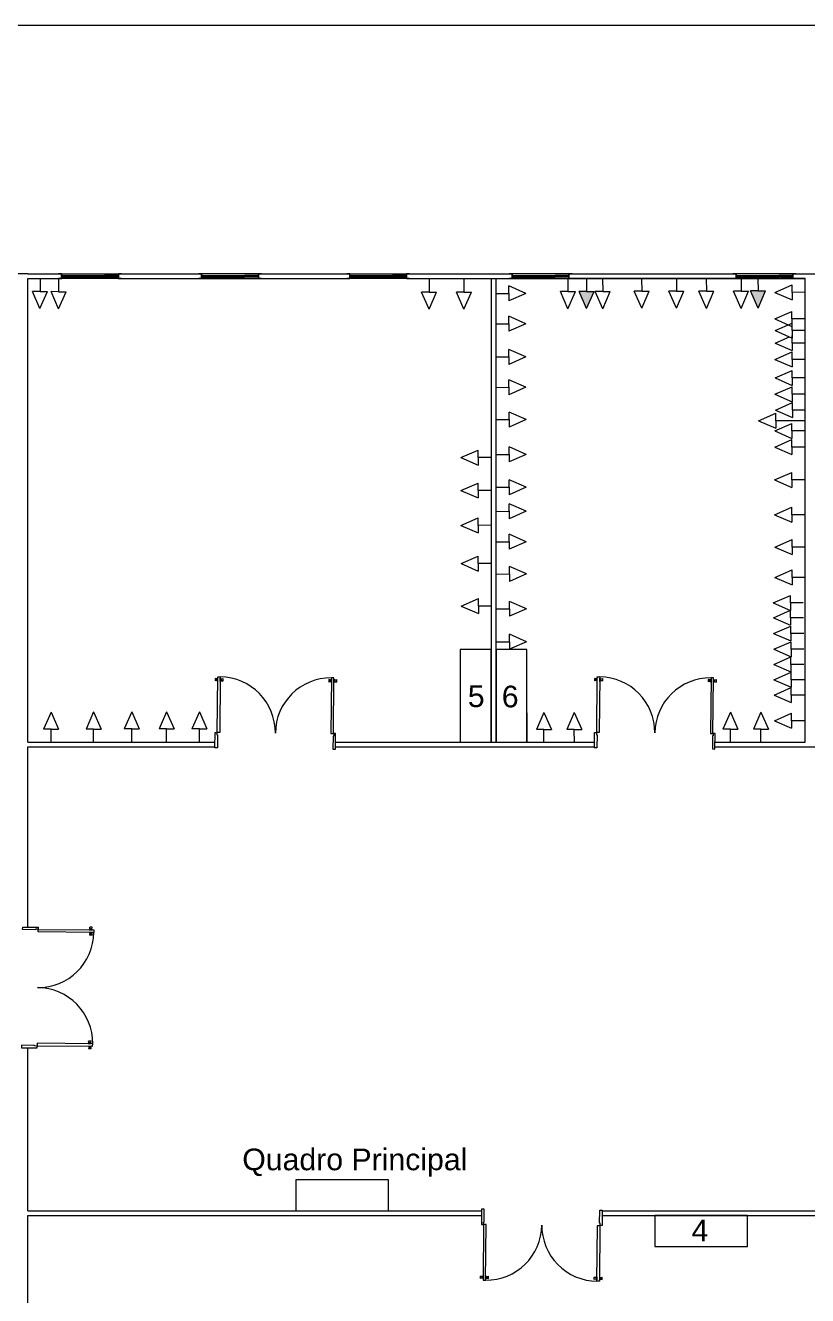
# Model space of a CAD drawing. Header units: millimetres. Extents: x 2943 to 3068, y 1960 to 2042.
# Drawn here: x 2993.08 to 3018.38, y 2000.98 to 2042.06 of the extents above; entities that cross this region are included whole.
import ezdxf

# ---------------------------------------------------------------- set-up
doc = ezdxf.new("R2010")
doc.units = ezdxf.units.MM
doc.styles.get("Standard").update_dxf_attribs({"font": 'arial.ttf'})

msp = doc.modelspace()

# ---------------------------------------------------------------- hatches: boundary and pattern name
at = {"true_color": 0x000000}
h = msp.add_hatch(color=18, dxfattribs=at)
h.dxf.hatch_style = 1
h.paths.add_polyline_path([(3011.474, 2033.457), (3011.233, 2033.457), (3010.989, 2033.457), (3011.233, 2032.903)])
h.paths.add_polyline_path([(3016.535, 2033.477), (3016.778, 2032.923), (3017.019, 2033.477), (3016.778, 2033.477)])
h = msp.add_hatch(dxfattribs=at)
h.set_pattern_fill('ANGLE', color=18)
h.set_pattern_definition([(0, (48.374, 4.339), (0, 6.985), [5.08, -1.905]), (90, (48.374, 4.339), (-6.985, 4e-16), [5.08, -1.905])])
h.paths.add_polyline_path([(3011.474, 2033.457), (3011.233, 2033.457), (3010.989, 2033.457), (3011.233, 2032.903)])
h = msp.add_hatch(dxfattribs=at)
h.set_pattern_fill('ANGLE', color=18)
h.set_pattern_definition([(0, (53.919, 4.359), (0, 6.985), [5.08, -1.905]), (90, (53.919, 4.359), (-6.985, 4e-16), [5.08, -1.905])])
h.paths.add_polyline_path([(3017.019, 2033.477), (3016.778, 2033.477), (3016.535, 2033.477), (3016.778, 2032.923)])

# ---------------------------------------------------------------- linework, layer by layer
for p, q in [((3067.83, 2042.064), (2942.837, 2042.064)), ((2993.152, 2034.023), (2990.724, 2034.023)), ((2993.152, 2034.023), (2994.146, 2034.023)), ((2993.152, 2018.875), (2993.152, 2033.873)), ((2993.152, 2033.873), (2994.146, 2033.873)), ((2993.556, 2033.878), (2993.553, 2033.459)), ((2994.152, 2033.868), (2994.149, 2033.449)), ((2994.246, 2034.025), (2996.084, 2034.023)), ((2996.084, 2033.873), (2994.246, 2033.875)), ((2994.265, 2033.978), (2995.632, 2033.976)), ((2994.265, 2033.922), (2995.632, 2033.919)), ((2996.065, 2033.976), (2995.632, 2033.976)), ((2996.065, 2033.919), (2995.632, 2033.919)), ((2996.146, 2034.023), (2998.678, 2034.023)), ((2996.146, 2033.873), (2998.678, 2033.873)), ((3000.616, 2034.023), (2998.778, 2034.023)), ((2998.778, 2033.875), (3000.616, 2033.873)), ((2998.797, 2033.978), (3000.164, 2033.976)), ((2998.797, 2033.922), (3000.164, 2033.919)), ((3000.597, 2033.976), (3000.164, 2033.976)), ((3000.597, 2033.919), (3000.164, 2033.919)), ((3000.678, 2034.023), (3003.47, 2034.023)), ((3000.678, 2033.873), (3003.47, 2033.873)), ((3003.57, 2034.025), (3005.407, 2034.023)), ((3005.407, 2033.873), (3003.57, 2033.875)), ((3003.588, 2033.978), (3004.956, 2033.976)), ((3003.588, 2033.922), (3004.956, 2033.919)), ((3005.389, 2033.976), (3004.956, 2033.976)), ((3005.389, 2033.919), (3004.956, 2033.919)), ((3005.47, 2034.023), (3008.725, 2034.023)), ((3005.47, 2033.873), (3008.725, 2033.873)), ((3006.135, 2033.856), (3006.137, 2033.438)), ((3007.261, 2033.858), (3007.263, 2033.439)), ((3008.152, 2018.875), (3008.152, 2033.873)), ((3008.302, 2018.875), (3008.302, 2033.873)), ((3008.302, 2021.875), (3008.302, 2033.873)), ((3008.302, 2033.873), (3010.662, 2033.873)), ((3010.662, 2034.023), (3008.825, 2034.025)), ((3008.844, 2033.978), (3010.211, 2033.976)), ((3008.844, 2033.922), (3010.211, 2033.919)), ((3010.644, 2033.976), (3010.211, 2033.976)), ((3010.644, 2033.919), (3010.211, 2033.919)), ((3010.625, 2033.87), (3010.628, 2033.452)), ((3010.725, 2034.023), (3015.967, 2034.023)), ((3011.231, 2033.873), (3011.233, 2033.457)), ((3011.751, 2033.872), (3011.754, 2033.453)), ((3013.012, 2033.874), (3013.014, 2033.468)), ((3014.138, 2033.874), (3014.14, 2033.47)), ((3015.105, 2033.874), (3015.107, 2033.464)), ((3017.905, 2034.023), (3016.067, 2034.025)), ((3016.067, 2033.875), (3017.905, 2033.873)), ((3016.086, 2033.978), (3017.453, 2033.976)), ((3016.086, 2033.922), (3017.453, 2033.919)), ((3016.231, 2033.875), (3016.233, 2033.466)), ((3016.776, 2033.874), (3016.778, 2033.477)), ((3017.886, 2033.976), (3017.453, 2033.976)), ((3017.886, 2033.919), (3017.453, 2033.919)), ((3018.302, 2033.873), (3017.48, 2033.873)), ((3017.967, 2034.023), (3043.302, 2034.023)), ((3017.967, 2033.873), (3018.302, 2033.873)), ((3018.302, 2018.875), (3018.302, 2033.873)), ((3018.302, 2018.908), (3018.302, 2033.873)), ((2993.553, 2033.459), (2993.31, 2033.462)), ((2993.547, 2032.905), (2993.31, 2033.462)), ((2993.547, 2032.905), (2993.794, 2033.456)), ((2993.553, 2033.459), (2993.794, 2033.456)), ((2994.149, 2033.449), (2993.905, 2033.452)), ((2994.142, 2032.895), (2993.905, 2033.452)), ((2994.142, 2032.895), (2994.39, 2033.446)), ((2994.149, 2033.449), (2994.39, 2033.446)), ((3006.137, 2033.438), (3005.894, 2033.438)), ((3006.137, 2032.883), (3005.894, 2033.438)), ((3006.137, 2033.438), (3006.378, 2033.438)), ((3006.137, 2032.883), (3006.378, 2033.438)), ((3007.263, 2033.439), (3007.02, 2033.439)), ((3007.263, 2032.885), (3007.02, 2033.439)), ((3007.263, 2033.439), (3007.504, 2033.439)), ((3007.263, 2032.885), (3007.504, 2033.439)), ((3008.297, 2033.395), (3008.715, 2033.397)), ((3008.715, 2033.397), (3008.715, 2033.638)), ((3009.27, 2033.397), (3008.715, 2033.638)), ((3008.715, 2033.397), (3008.715, 2033.154)), ((3009.27, 2033.397), (3008.715, 2033.154)), ((3010.628, 2033.452), (3010.384, 2033.452)), ((3010.628, 2032.897), (3010.384, 2033.452)), ((3010.628, 2033.452), (3010.869, 2033.452)), ((3010.628, 2032.897), (3010.869, 2033.452)), ((3011.233, 2033.457), (3010.989, 2033.457)), ((3011.233, 2032.903), (3010.989, 2033.457)), ((3011.233, 2033.457), (3011.474, 2033.457)), ((3011.233, 2032.903), (3011.474, 2033.457)), ((3011.754, 2033.453), (3011.51, 2033.453)), ((3011.754, 2032.899), (3011.51, 2033.453)), ((3011.754, 2033.453), (3011.995, 2033.453)), ((3011.754, 2032.899), (3011.995, 2033.453)), ((3013.014, 2033.468), (3012.77, 2033.468)), ((3013.014, 2032.914), (3012.77, 2033.468)), ((3013.014, 2033.468), (3013.255, 2033.468)), ((3013.014, 2032.914), (3013.255, 2033.468)), ((3014.14, 2033.47), (3013.896, 2033.47)), ((3014.14, 2032.915), (3013.896, 2033.47)), ((3014.14, 2033.47), (3014.381, 2033.47)), ((3014.14, 2032.915), (3014.381, 2033.47)), ((3015.107, 2033.464), (3014.864, 2033.464)), ((3015.107, 2032.91), (3014.864, 2033.464)), ((3015.107, 2033.464), (3015.348, 2033.464)), ((3015.107, 2032.91), (3015.348, 2033.464)), ((3016.233, 2033.466), (3015.99, 2033.466)), ((3016.233, 2032.911), (3015.99, 2033.466)), ((3016.233, 2033.466), (3016.474, 2033.466)), ((3016.233, 2032.911), (3016.474, 2033.466)), ((3016.778, 2033.477), (3016.535, 2033.477)), ((3016.778, 2032.923), (3016.535, 2033.477)), ((3016.778, 2033.477), (3017.019, 2033.477)), ((3016.778, 2032.923), (3017.019, 2033.477)), ((3017.327, 2033.428), (3017.881, 2033.671)), ((3017.327, 2033.428), (3017.881, 2033.187)), ((3017.881, 2033.428), (3017.881, 2033.671)), ((3018.3, 2033.43), (3017.881, 2033.428)), ((3017.881, 2033.428), (3017.881, 2033.187)), ((3008.714, 2032.414), (3008.714, 2032.655)), ((3009.269, 2032.414), (3008.714, 2032.655)), ((3017.323, 2032.57), (3017.877, 2032.814)), ((3017.323, 2032.57), (3017.877, 2032.329)), ((3017.877, 2032.57), (3017.877, 2032.814)), ((3018.296, 2032.572), (3017.877, 2032.57)), ((3017.877, 2032.57), (3017.877, 2032.329)), ((3008.296, 2032.412), (3008.714, 2032.414)), ((3008.714, 2032.414), (3008.714, 2032.171)), ((3009.269, 2032.414), (3008.714, 2032.171)), ((3017.332, 2032.191), (3017.886, 2032.434)), ((3017.332, 2032.191), (3017.886, 2031.949)), ((3017.886, 2032.191), (3017.886, 2032.434)), ((3018.305, 2032.193), (3017.886, 2032.191)), ((3017.886, 2032.191), (3017.886, 2031.949)), ((3017.332, 2031.788), (3017.793, 2031.99)), ((3017.332, 2031.788), (3017.886, 2031.547)), ((3017.886, 2031.788), (3017.886, 2032.031)), ((3018.305, 2031.79), (3017.886, 2031.788)), ((3017.886, 2031.788), (3017.886, 2031.547)), ((3008.297, 2031.339), (3008.716, 2031.341)), ((3008.716, 2031.341), (3008.716, 2031.582)), ((3009.27, 2031.341), (3008.716, 2031.582)), ((3008.716, 2031.341), (3008.716, 2031.098)), ((3009.27, 2031.341), (3008.716, 2031.098)), ((3017.325, 2031.26), (3017.879, 2031.504)), ((3017.879, 2031.26), (3017.879, 2031.504)), ((3017.325, 2031.26), (3017.879, 2031.019)), ((3017.334, 2030.662), (3017.888, 2030.905)), ((3018.298, 2031.262), (3017.879, 2031.262)), ((3017.879, 2031.26), (3017.879, 2031.019)), ((3017.888, 2030.662), (3017.888, 2030.905)), ((3008.715, 2030.358), (3008.715, 2030.599)), ((3009.269, 2030.358), (3008.715, 2030.599)), ((3017.334, 2030.662), (3017.888, 2030.421)), ((3018.307, 2030.664), (3017.888, 2030.662)), ((3017.888, 2030.662), (3017.888, 2030.421)), ((3008.296, 2030.356), (3008.715, 2030.358)), ((3008.715, 2030.358), (3008.715, 2030.115)), ((3009.269, 2030.358), (3008.715, 2030.115)), ((3017.327, 2030.133), (3017.881, 2030.376)), ((3017.327, 2030.133), (3017.881, 2029.891)), ((3017.881, 2030.133), (3017.881, 2030.376)), ((3018.3, 2030.135), (3017.881, 2030.134)), ((3017.881, 2030.133), (3017.881, 2029.891)), ((3017.343, 2029.618), (3017.897, 2029.861)), ((3017.897, 2029.618), (3017.897, 2029.861)), ((3008.306, 2029.312), (3008.724, 2029.314)), ((3008.724, 2029.314), (3008.724, 2029.555)), ((3009.279, 2029.314), (3008.724, 2029.555)), ((3008.724, 2029.314), (3008.724, 2029.071)), ((3009.279, 2029.314), (3008.724, 2029.071)), ((3016.798, 2029.275), (3017.352, 2029.519)), ((3016.798, 2029.275), (3017.352, 2029.034)), ((3017.343, 2029.618), (3017.897, 2029.377)), ((3017.352, 2029.275), (3017.352, 2029.519)), ((3018.302, 2029.276), (3017.352, 2029.275)), ((3017.352, 2029.275), (3017.352, 2029.034)), ((3018.316, 2029.62), (3017.897, 2029.618)), ((3017.897, 2029.618), (3017.897, 2029.377)), ((3017.322, 2028.946), (3017.877, 2029.189)), ((3017.322, 2028.946), (3017.877, 2028.705)), ((3017.877, 2028.946), (3017.877, 2029.189)), ((3018.295, 2028.948), (3017.877, 2028.946)), ((3017.877, 2028.946), (3017.877, 2028.705)), ((3008.726, 2028.188), (3008.726, 2028.429)), ((3009.28, 2028.188), (3008.726, 2028.429)), ((3017.317, 2028.423), (3017.872, 2028.666)), ((3017.317, 2028.423), (3017.872, 2028.182)), ((3017.872, 2028.423), (3017.872, 2028.666)), ((3018.29, 2028.425), (3017.872, 2028.423)), ((3017.872, 2028.423), (3017.872, 2028.182)), ((3007.168, 2028.082), (3007.723, 2028.325)), ((3007.168, 2028.082), (3007.723, 2027.841)), ((3007.723, 2028.082), (3007.723, 2028.325)), ((3008.141, 2028.084), (3007.723, 2028.082)), ((3007.723, 2028.082), (3007.723, 2027.841)), ((3008.307, 2028.186), (3008.726, 2028.188)), ((3008.726, 2028.188), (3008.726, 2027.944)), ((3009.28, 2028.188), (3008.726, 2027.944)), ((3017.314, 2027.36), (3017.869, 2027.603)), ((3017.869, 2027.36), (3017.869, 2027.603)), ((3007.165, 2027.019), (3007.719, 2027.262)), ((3007.719, 2027.019), (3007.719, 2027.262)), ((3008.722, 2027.125), (3008.722, 2027.366)), ((3009.277, 2027.125), (3008.722, 2027.366)), ((3017.314, 2027.36), (3017.869, 2027.119)), ((3018.287, 2027.362), (3017.869, 2027.36)), ((3017.869, 2027.36), (3017.869, 2027.119)), ((3007.165, 2027.019), (3007.719, 2026.778)), ((3008.138, 2027.021), (3007.719, 2027.019)), ((3007.719, 2027.019), (3007.719, 2026.778)), ((3008.304, 2027.123), (3008.722, 2027.125)), ((3008.722, 2027.125), (3008.722, 2026.882)), ((3009.277, 2027.125), (3008.722, 2026.882)), ((3008.726, 2026.347), (3008.726, 2026.588)), ((3009.28, 2026.347), (3008.726, 2026.588)), ((3017.316, 2026.234), (3017.87, 2026.477)), ((3017.87, 2026.234), (3017.87, 2026.477)), ((3007.167, 2025.893), (3007.721, 2026.136)), ((3007.721, 2025.893), (3007.721, 2026.136)), ((3008.307, 2026.345), (3008.726, 2026.347)), ((3008.726, 2026.347), (3008.726, 2026.103)), ((3009.28, 2026.347), (3008.726, 2026.103)), ((3017.316, 2026.234), (3017.87, 2025.993)), ((3018.289, 2026.236), (3017.87, 2026.234)), ((3017.87, 2026.234), (3017.87, 2025.993)), ((3007.167, 2025.893), (3007.721, 2025.652)), ((3008.14, 2025.895), (3007.721, 2025.893)), ((3007.721, 2025.893), (3007.721, 2025.652)), ((3008.725, 2025.363), (3008.725, 2025.604)), ((3009.279, 2025.363), (3008.725, 2025.604)), ((3008.306, 2025.361), (3008.725, 2025.363)), ((3008.725, 2025.363), (3008.725, 2025.12)), ((3009.279, 2025.363), (3008.725, 2025.12)), ((3017.325, 2025.19), (3017.88, 2025.433)), ((3017.325, 2025.19), (3017.88, 2024.949)), ((3017.88, 2025.19), (3017.88, 2025.433)), ((3018.298, 2025.192), (3017.88, 2025.19)), ((3017.88, 2025.19), (3017.88, 2024.949)), ((3007.17, 2024.656), (3007.724, 2024.899)), ((3007.724, 2024.656), (3007.724, 2024.899)), ((3007.17, 2024.656), (3007.724, 2024.415)), ((3008.143, 2024.658), (3007.724, 2024.656)), ((3007.724, 2024.656), (3007.724, 2024.415)), ((3008.316, 2024.317), (3008.734, 2024.319)), ((3008.734, 2024.319), (3008.734, 2024.56)), ((3009.289, 2024.319), (3008.734, 2024.56)), ((3008.734, 2024.319), (3008.734, 2024.076)), ((3009.289, 2024.319), (3008.734, 2024.076)), ((3017.324, 2024.206), (3017.879, 2024.45)), ((3017.879, 2024.206), (3017.879, 2024.45)), ((3017.324, 2024.206), (3017.879, 2023.965)), ((3018.297, 2024.209), (3017.879, 2024.206)), ((3017.879, 2024.206), (3017.879, 2023.965)), ((3007.175, 2023.281), (3007.73, 2023.524)), ((3007.73, 2023.281), (3007.73, 2023.524)), ((3017.269, 2023.384), (3017.824, 2023.627)), ((3017.824, 2023.384), (3017.824, 2023.627)), ((3007.175, 2023.281), (3007.73, 2023.04)), ((3008.148, 2023.283), (3007.73, 2023.281)), ((3007.73, 2023.281), (3007.73, 2023.04)), ((3008.317, 2023.191), (3008.736, 2023.193)), ((3008.736, 2023.193), (3008.736, 2023.434)), ((3009.29, 2023.193), (3008.736, 2023.434)), ((3008.736, 2023.193), (3008.736, 2022.95)), ((3009.29, 2023.193), (3008.736, 2022.95)), ((3017.269, 2023.384), (3017.824, 2023.143)), ((3017.275, 2022.901), (3017.829, 2023.144)), ((3018.242, 2023.386), (3017.824, 2023.384)), ((3017.824, 2023.384), (3017.824, 2023.143)), ((3017.829, 2022.901), (3017.829, 2023.144)), ((3017.275, 2022.901), (3017.829, 2022.66)), ((3018.248, 2022.903), (3017.829, 2022.901)), ((3017.829, 2022.901), (3017.829, 2022.66)), ((3008.733, 2022.13), (3008.733, 2022.371)), ((3009.287, 2022.13), (3008.733, 2022.371)), ((3017.284, 2022.393), (3017.839, 2022.636)), ((3017.284, 2022.393), (3017.839, 2022.152)), ((3017.839, 2022.393), (3017.839, 2022.636)), ((3018.257, 2022.395), (3017.839, 2022.393)), ((3017.839, 2022.393), (3017.839, 2022.152)), ((3009.302, 2021.875), (3008.302, 2021.875)), ((3008.314, 2022.128), (3008.733, 2022.13)), ((3008.733, 2022.13), (3008.733, 2021.887)), ((3009.287, 2022.13), (3008.733, 2021.887)), ((3017.292, 2021.885), (3017.847, 2022.128)), ((3017.292, 2021.885), (3017.847, 2021.644)), ((3017.847, 2021.885), (3017.847, 2022.128)), ((3018.265, 2021.887), (3017.847, 2021.885)), ((3017.847, 2021.885), (3017.847, 2021.644)), ((3017.29, 2021.392), (3017.844, 2021.636)), ((3017.844, 2021.392), (3017.844, 2021.636)), ((3017.29, 2021.392), (3017.844, 2021.151)), ((3017.293, 2020.897), (3017.847, 2021.141)), ((3018.263, 2021.395), (3017.844, 2021.392)), ((3017.844, 2021.392), (3017.844, 2021.151)), ((3017.847, 2020.897), (3017.847, 2021.141)), ((3017.293, 2020.897), (3017.847, 2020.656)), ((3017.3, 2020.401), (3017.854, 2020.645)), ((3018.266, 2020.899), (3017.847, 2020.897)), ((3017.847, 2020.897), (3017.847, 2020.656)), ((3017.854, 2020.401), (3017.854, 2020.645)), ((3017.3, 2020.401), (3017.854, 2020.16)), ((3018.273, 2020.403), (3017.854, 2020.401)), ((3017.854, 2020.401), (3017.854, 2020.16)), ((2993.905, 2019.854), (2993.664, 2019.299)), ((2993.905, 2019.854), (2994.148, 2019.299)), ((2995.28, 2019.859), (2995.039, 2019.305)), ((2995.28, 2019.859), (2995.523, 2019.305)), ((2996.517, 2019.862), (2996.276, 2019.308)), ((2996.517, 2019.862), (2996.76, 2019.308)), ((2997.643, 2019.864), (2997.402, 2019.309)), ((2997.643, 2019.864), (2997.886, 2019.309)), ((2998.705, 2019.861), (2998.464, 2019.306)), ((2998.705, 2019.861), (2998.949, 2019.306)), ((3009.302, 2019.829), (3009.302, 2018.875)), ((3009.851, 2019.843), (3009.61, 2019.289)), ((3009.851, 2019.843), (3010.094, 2019.289)), ((3010.834, 2019.842), (3010.593, 2019.288)), ((3010.834, 2019.842), (3011.078, 2019.288)), ((3015.886, 2019.853), (3015.645, 2019.298)), ((3015.886, 2019.853), (3016.129, 2019.298)), ((3016.869, 2019.852), (3016.628, 2019.297)), ((3016.869, 2019.852), (3017.112, 2019.297)), ((3017.308, 2019.572), (3017.862, 2019.815)), ((3017.862, 2019.572), (3017.862, 2019.815)), ((3017.308, 2019.572), (3017.862, 2019.331)), ((3018.281, 2019.574), (3017.862, 2019.572)), ((3017.862, 2019.572), (3017.862, 2019.331)), ((2993.905, 2019.299), (2993.664, 2019.299)), ((2993.907, 2018.881), (2993.905, 2019.299)), ((2993.905, 2019.299), (2994.148, 2019.299)), ((2995.28, 2019.305), (2995.039, 2019.305)), ((2995.282, 2018.886), (2995.28, 2019.305)), ((2995.28, 2019.305), (2995.523, 2019.305)), ((2996.517, 2019.308), (2996.276, 2019.308)), ((2996.519, 2018.889), (2996.517, 2019.308)), ((2996.517, 2019.308), (2996.76, 2019.308)), ((2997.643, 2019.309), (2997.402, 2019.309)), ((2997.645, 2018.891), (2997.643, 2019.309)), ((2997.643, 2019.309), (2997.886, 2019.309)), ((2998.705, 2019.306), (2998.464, 2019.306)), ((2998.708, 2018.888), (2998.705, 2019.306)), ((2998.705, 2019.306), (2998.949, 2019.306)), ((3009.851, 2019.289), (3009.61, 2019.289)), ((3009.853, 2018.87), (3009.851, 2019.289)), ((3009.851, 2019.289), (3010.094, 2019.289)), ((3010.834, 2019.288), (3010.593, 2019.288)), ((3010.836, 2018.869), (3010.834, 2019.288)), ((3010.834, 2019.288), (3011.078, 2019.288)), ((3015.886, 2019.298), (3015.645, 2019.298)), ((3015.888, 2018.88), (3015.886, 2019.298)), ((3015.886, 2019.298), (3016.129, 2019.298)), ((3016.869, 2019.297), (3016.628, 2019.297)), ((3016.871, 2018.879), (3016.869, 2019.297)), ((3016.869, 2019.297), (3017.112, 2019.297)), ((2993.152, 2018.875), (2999.209, 2018.875)), ((2993.152, 2018.725), (2999.208, 2018.725)), ((2993.152, 2012.894), (2993.152, 2018.724)), ((3003.108, 2018.725), (3011.486, 2018.725)), ((3003.109, 2018.875), (3011.487, 2018.875)), ((3015.386, 2018.725), (3019.629, 2018.725)), ((3015.388, 2018.875), (3018.302, 2018.875)), ((2993.152, 2003.724), (2993.152, 2008.994)), ((2993.152, 2003.724), (3007.837, 2003.724)), ((2993.152, 2003.574), (3007.835, 2003.574)), ((2993.152, 1973.573), (2993.152, 2003.57)), ((3011.735, 2003.574), (3043.152, 2003.574)), ((3011.737, 2003.724), (3043.152, 2003.724))]:
    msp.add_line(p, q)
at = {"lineweight": 9}
for p, q in [((2999.21, 2020.939), (2999.21, 2020.859)), ((2999.258, 2020.929), (2999.21, 2020.939)), ((2999.258, 2020.869), (2999.21, 2020.859)), ((2999.258, 2020.916), (2999.258, 2020.929)), ((2999.266, 2020.916), (2999.258, 2020.916)), ((2999.258, 2020.881), (2999.258, 2020.916)), ((2999.266, 2020.881), (2999.258, 2020.881)), ((2999.258, 2020.881), (2999.258, 2020.869)), ((2999.266, 2020.916), (2999.266, 2020.921)), ((2999.274, 2020.921), (2999.266, 2020.921)), ((2999.266, 2020.881), (2999.266, 2020.916)), ((2999.266, 2020.881), (2999.266, 2020.877)), ((2999.274, 2020.876), (2999.266, 2020.877)), ((2999.282, 2020.927), (2999.274, 2020.927)), ((2999.274, 2020.921), (2999.274, 2020.927)), ((2999.274, 2020.876), (2999.274, 2020.921)), ((2999.274, 2020.876), (2999.274, 2020.87)), ((2999.282, 2020.87), (2999.274, 2020.87)), ((2999.295, 2020.951), (2999.282, 2020.927)), ((2999.282, 2020.87), (2999.282, 2020.927)), ((2999.294, 2020.846), (2999.282, 2020.87)), ((2999.294, 2020.846), (2999.295, 2020.951)), ((2999.298, 2020.846), (2999.294, 2020.846)), ((2999.298, 2020.951), (2999.295, 2020.951)), ((2999.377, 2020.845), (2999.38, 2020.845)), ((2999.378, 2020.95), (2999.381, 2020.95)), ((2999.38, 2020.845), (2999.381, 2020.95)), ((2999.38, 2020.845), (2999.393, 2020.869)), ((2999.381, 2020.95), (2999.394, 2020.926)), ((2999.393, 2020.869), (2999.394, 2020.926)), ((2999.393, 2020.869), (2999.401, 2020.869)), ((2999.394, 2020.926), (2999.402, 2020.926)), ((2999.401, 2020.875), (2999.402, 2020.92)), ((2999.401, 2020.875), (2999.401, 2020.869)), ((2999.401, 2020.875), (2999.409, 2020.875)), ((2999.402, 2020.92), (2999.402, 2020.926)), ((2999.402, 2020.92), (2999.41, 2020.92)), ((2999.409, 2020.88), (2999.41, 2020.915)), ((2999.409, 2020.88), (2999.409, 2020.875)), ((2999.409, 2020.88), (2999.417, 2020.88)), ((2999.41, 2020.915), (2999.41, 2020.92)), ((2999.41, 2020.915), (2999.417, 2020.915)), ((2999.417, 2020.915), (2999.418, 2020.928)), ((2999.417, 2020.88), (2999.417, 2020.915)), ((2999.417, 2020.88), (2999.417, 2020.867)), ((2999.417, 2020.867), (2999.464, 2020.857)), ((2999.418, 2020.928), (2999.466, 2020.936)), ((2999.466, 2020.936), (2999.464, 2020.857)), ((3002.89, 2020.905), (3002.89, 2020.825)), ((3002.938, 2020.895), (3002.89, 2020.905)), ((3002.938, 2020.835), (3002.89, 2020.825)), ((3002.938, 2020.882), (3002.938, 2020.895)), ((3002.946, 2020.882), (3002.938, 2020.882)), ((3002.938, 2020.847), (3002.938, 2020.882)), ((3002.946, 2020.847), (3002.938, 2020.847)), ((3002.938, 2020.847), (3002.938, 2020.835)), ((3002.946, 2020.882), (3002.946, 2020.887)), ((3002.954, 2020.887), (3002.946, 2020.887)), ((3002.946, 2020.847), (3002.946, 2020.882)), ((3002.946, 2020.847), (3002.946, 2020.843)), ((3002.954, 2020.843), (3002.946, 2020.843)), ((3002.962, 2020.894), (3002.954, 2020.894)), ((3002.954, 2020.887), (3002.954, 2020.894)), ((3002.954, 2020.843), (3002.954, 2020.887)), ((3002.954, 2020.843), (3002.954, 2020.836)), ((3002.962, 2020.836), (3002.954, 2020.836)), ((3002.975, 2020.917), (3002.962, 2020.894)), ((3002.962, 2020.836), (3002.962, 2020.894)), ((3002.974, 2020.812), (3002.962, 2020.836)), ((3002.974, 2020.812), (3002.975, 2020.917)), ((3002.977, 2020.812), (3002.974, 2020.812)), ((3002.978, 2020.917), (3002.975, 2020.917)), ((3003.056, 2020.812), (3003.06, 2020.812)), ((3003.058, 2020.917), (3003.061, 2020.917)), ((3003.06, 2020.812), (3003.061, 2020.917)), ((3003.06, 2020.812), (3003.073, 2020.835)), ((3003.061, 2020.917), (3003.074, 2020.893)), ((3003.073, 2020.835), (3003.074, 2020.893)), ((3003.073, 2020.835), (3003.081, 2020.835)), ((3003.074, 2020.893), (3003.082, 2020.892)), ((3003.081, 2020.841), (3003.082, 2020.886)), ((3003.081, 2020.841), (3003.081, 2020.835)), ((3003.081, 2020.841), (3003.089, 2020.841)), ((3003.082, 2020.886), (3003.082, 2020.892)), ((3003.082, 2020.886), (3003.089, 2020.886)), ((3003.089, 2020.881), (3003.089, 2020.886)), ((3003.089, 2020.846), (3003.089, 2020.881)), ((3003.089, 2020.881), (3003.097, 2020.881)), ((3003.089, 2020.846), (3003.089, 2020.841)), ((3003.089, 2020.846), (3003.097, 2020.846)), ((3003.097, 2020.881), (3003.098, 2020.894)), ((3003.097, 2020.846), (3003.097, 2020.881)), ((3003.097, 2020.846), (3003.097, 2020.833)), ((3003.097, 2020.833), (3003.144, 2020.823)), ((3003.098, 2020.894), (3003.145, 2020.903)), ((3003.145, 2020.903), (3003.144, 2020.823)), ((3011.489, 2020.941), (3011.489, 2020.861)), ((3011.536, 2020.931), (3011.489, 2020.941)), ((3011.536, 2020.871), (3011.489, 2020.861)), ((3011.536, 2020.918), (3011.536, 2020.931)), ((3011.544, 2020.918), (3011.536, 2020.918)), ((3011.536, 2020.883), (3011.536, 2020.918)), ((3011.544, 2020.883), (3011.536, 2020.883)), ((3011.536, 2020.883), (3011.536, 2020.871)), ((3011.544, 2020.918), (3011.544, 2020.923)), ((3011.552, 2020.923), (3011.544, 2020.923)), ((3011.544, 2020.883), (3011.544, 2020.918)), ((3011.544, 2020.883), (3011.544, 2020.879)), ((3011.552, 2020.878), (3011.544, 2020.879)), ((3011.56, 2020.929), (3011.552, 2020.929)), ((3011.552, 2020.923), (3011.552, 2020.929)), ((3011.552, 2020.878), (3011.552, 2020.923)), ((3011.552, 2020.878), (3011.552, 2020.872)), ((3011.56, 2020.872), (3011.552, 2020.872)), ((3011.573, 2020.953), (3011.56, 2020.929)), ((3011.56, 2020.872), (3011.56, 2020.929)), ((3011.573, 2020.848), (3011.56, 2020.872)), ((3011.573, 2020.848), (3011.573, 2020.953)), ((3011.576, 2020.953), (3011.573, 2020.953)), ((3011.576, 2020.848), (3011.573, 2020.848)), ((3011.655, 2020.847), (3011.658, 2020.847)), ((3011.657, 2020.952), (3011.66, 2020.952)), ((3011.658, 2020.847), (3011.66, 2020.952)), ((3011.658, 2020.847), (3011.671, 2020.871)), ((3011.66, 2020.952), (3011.672, 2020.928)), ((3011.671, 2020.871), (3011.672, 2020.928)), ((3011.671, 2020.871), (3011.679, 2020.871)), ((3011.672, 2020.928), (3011.68, 2020.928)), ((3011.679, 2020.877), (3011.68, 2020.922)), ((3011.679, 2020.877), (3011.679, 2020.871)), ((3011.679, 2020.877), (3011.687, 2020.877)), ((3011.68, 2020.922), (3011.68, 2020.928)), ((3011.68, 2020.922), (3011.688, 2020.922)), ((3011.687, 2020.882), (3011.688, 2020.917)), ((3011.687, 2020.882), (3011.687, 2020.877)), ((3011.687, 2020.882), (3011.695, 2020.882)), ((3011.688, 2020.917), (3011.688, 2020.922)), ((3011.688, 2020.917), (3011.696, 2020.917)), ((3011.695, 2020.882), (3011.696, 2020.917)), ((3011.695, 2020.882), (3011.695, 2020.869)), ((3011.695, 2020.869), (3011.743, 2020.859)), ((3011.696, 2020.93), (3011.744, 2020.938)), ((3011.696, 2020.917), (3011.696, 2020.93)), ((3011.744, 2020.938), (3011.743, 2020.859)), ((3015.169, 2020.907), (3015.168, 2020.827)), ((3015.216, 2020.837), (3015.168, 2020.827)), ((3015.216, 2020.897), (3015.169, 2020.907)), ((3015.216, 2020.884), (3015.216, 2020.897)), ((3015.224, 2020.884), (3015.216, 2020.884)), ((3015.216, 2020.849), (3015.216, 2020.884)), ((3015.224, 2020.849), (3015.216, 2020.849)), ((3015.216, 2020.849), (3015.216, 2020.837)), ((3015.224, 2020.884), (3015.224, 2020.889)), ((3015.232, 2020.889), (3015.224, 2020.889)), ((3015.224, 2020.849), (3015.224, 2020.884)), ((3015.224, 2020.849), (3015.224, 2020.845)), ((3015.232, 2020.845), (3015.224, 2020.845)), ((3015.24, 2020.896), (3015.232, 2020.896)), ((3015.232, 2020.889), (3015.232, 2020.896)), ((3015.232, 2020.845), (3015.232, 2020.889)), ((3015.232, 2020.845), (3015.232, 2020.838)), ((3015.24, 2020.838), (3015.232, 2020.838)), ((3015.253, 2020.919), (3015.24, 2020.896)), ((3015.24, 2020.838), (3015.24, 2020.896)), ((3015.253, 2020.814), (3015.24, 2020.838)), ((3015.256, 2020.919), (3015.253, 2020.919)), ((3015.253, 2020.814), (3015.253, 2020.919)), ((3015.256, 2020.814), (3015.253, 2020.814)), ((3015.335, 2020.814), (3015.338, 2020.814)), ((3015.337, 2020.919), (3015.34, 2020.919)), ((3015.338, 2020.814), (3015.34, 2020.919)), ((3015.338, 2020.814), (3015.351, 2020.837)), ((3015.34, 2020.919), (3015.352, 2020.895)), ((3015.351, 2020.837), (3015.352, 2020.895)), ((3015.351, 2020.837), (3015.359, 2020.837)), ((3015.352, 2020.895), (3015.36, 2020.894)), ((3015.359, 2020.843), (3015.36, 2020.888)), ((3015.359, 2020.843), (3015.359, 2020.837)), ((3015.359, 2020.843), (3015.367, 2020.843)), ((3015.36, 2020.888), (3015.36, 2020.894)), ((3015.36, 2020.888), (3015.368, 2020.888)), ((3015.367, 2020.848), (3015.368, 2020.883)), ((3015.367, 2020.848), (3015.367, 2020.843)), ((3015.367, 2020.848), (3015.375, 2020.848)), ((3015.368, 2020.883), (3015.368, 2020.888)), ((3015.368, 2020.883), (3015.376, 2020.883)), ((3015.375, 2020.848), (3015.376, 2020.883)), ((3015.375, 2020.848), (3015.375, 2020.835)), ((3015.375, 2020.835), (3015.423, 2020.825)), ((3015.376, 2020.896), (3015.424, 2020.905)), ((3015.376, 2020.883), (3015.376, 2020.896)), ((3015.424, 2020.905), (3015.423, 2020.825)), ((2995.142, 2012.808), (2995.165, 2012.821)), ((2995.142, 2012.805), (2995.142, 2012.808)), ((2995.142, 2012.808), (2995.247, 2012.808)), ((2995.234, 2012.892), (2995.155, 2012.893)), ((2995.164, 2012.845), (2995.155, 2012.893)), ((2995.177, 2012.845), (2995.164, 2012.845)), ((2995.165, 2012.821), (2995.166, 2012.829)), ((2995.165, 2012.821), (2995.223, 2012.821)), ((2995.172, 2012.829), (2995.166, 2012.829)), ((2995.172, 2012.829), (2995.172, 2012.837)), ((2995.177, 2012.837), (2995.172, 2012.837)), ((2995.172, 2012.829), (2995.216, 2012.829)), ((2995.177, 2012.837), (2995.177, 2012.845)), ((2995.177, 2012.845), (2995.212, 2012.845)), ((2995.177, 2012.837), (2995.212, 2012.837)), ((2995.212, 2012.845), (2995.224, 2012.845)), ((2995.212, 2012.837), (2995.212, 2012.845)), ((2995.212, 2012.837), (2995.216, 2012.837)), ((2995.216, 2012.829), (2995.216, 2012.837)), ((2995.216, 2012.829), (2995.223, 2012.829)), ((2995.223, 2012.821), (2995.223, 2012.829)), ((2995.247, 2012.808), (2995.223, 2012.821)), ((2995.224, 2012.845), (2995.234, 2012.892)), ((2995.247, 2012.805), (2995.247, 2012.808)), ((2995.141, 2012.726), (2995.141, 2012.723)), ((2995.141, 2012.723), (2995.246, 2012.721)), ((2995.141, 2012.723), (2995.164, 2012.71)), ((2995.162, 2012.686), (2995.152, 2012.638)), ((2995.232, 2012.637), (2995.152, 2012.638)), ((2995.175, 2012.686), (2995.162, 2012.686)), ((2995.164, 2012.71), (2995.222, 2012.709)), ((2995.164, 2012.71), (2995.164, 2012.702)), ((2995.171, 2012.702), (2995.164, 2012.702)), ((2995.171, 2012.702), (2995.215, 2012.701)), ((2995.171, 2012.702), (2995.171, 2012.694)), ((2995.175, 2012.694), (2995.171, 2012.694)), ((2995.175, 2012.694), (2995.21, 2012.693)), ((2995.175, 2012.694), (2995.175, 2012.686)), ((2995.175, 2012.686), (2995.21, 2012.685)), ((2995.21, 2012.693), (2995.21, 2012.685)), ((2995.21, 2012.693), (2995.215, 2012.693)), ((2995.21, 2012.685), (2995.223, 2012.685)), ((2995.215, 2012.701), (2995.222, 2012.701)), ((2995.215, 2012.701), (2995.215, 2012.693)), ((2995.246, 2012.721), (2995.222, 2012.709)), ((2995.222, 2012.709), (2995.222, 2012.701)), ((2995.223, 2012.685), (2995.232, 2012.637)), ((2995.246, 2012.724), (2995.246, 2012.721)), ((2995.108, 2009.128), (2995.132, 2009.141)), ((2995.108, 2009.125), (2995.108, 2009.128)), ((2995.108, 2009.128), (2995.213, 2009.128)), ((2995.2, 2009.213), (2995.121, 2009.213)), ((2995.13, 2009.165), (2995.121, 2009.213)), ((2995.143, 2009.165), (2995.13, 2009.165)), ((2995.132, 2009.141), (2995.132, 2009.149)), ((2995.138, 2009.149), (2995.132, 2009.149)), ((2995.132, 2009.141), (2995.189, 2009.141)), ((2995.138, 2009.149), (2995.138, 2009.157)), ((2995.143, 2009.157), (2995.138, 2009.157)), ((2995.138, 2009.149), (2995.183, 2009.149)), ((2995.143, 2009.157), (2995.143, 2009.165)), ((2995.143, 2009.165), (2995.178, 2009.165)), ((2995.143, 2009.157), (2995.178, 2009.157)), ((2995.178, 2009.165), (2995.191, 2009.165)), ((2995.178, 2009.157), (2995.178, 2009.165)), ((2995.178, 2009.157), (2995.183, 2009.157)), ((2995.183, 2009.149), (2995.183, 2009.157)), ((2995.183, 2009.149), (2995.189, 2009.149)), ((2995.189, 2009.141), (2995.189, 2009.149)), ((2995.213, 2009.128), (2995.189, 2009.141)), ((2995.191, 2009.165), (2995.2, 2009.213)), ((2995.213, 2009.125), (2995.213, 2009.128)), ((2995.107, 2009.046), (2995.107, 2009.043)), ((2995.107, 2009.043), (2995.212, 2009.041)), ((2995.107, 2009.043), (2995.131, 2009.03)), ((2995.129, 2009.006), (2995.118, 2008.959)), ((2995.198, 2008.957), (2995.118, 2008.959)), ((2995.141, 2009.006), (2995.129, 2009.006)), ((2995.131, 2009.03), (2995.188, 2009.029)), ((2995.131, 2009.03), (2995.131, 2009.022)), ((2995.137, 2009.022), (2995.131, 2009.022)), ((2995.137, 2009.022), (2995.181, 2009.021)), ((2995.137, 2009.022), (2995.137, 2009.014)), ((2995.142, 2009.014), (2995.137, 2009.014)), ((2995.142, 2009.014), (2995.141, 2009.006)), ((2995.141, 2009.006), (2995.176, 2009.005)), ((2995.142, 2009.014), (2995.177, 2009.013)), ((2995.177, 2009.013), (2995.176, 2009.005)), ((2995.176, 2009.005), (2995.189, 2009.005)), ((2995.177, 2009.013), (2995.181, 2009.013)), ((2995.181, 2009.021), (2995.188, 2009.021)), ((2995.181, 2009.021), (2995.181, 2009.013)), ((2995.212, 2009.041), (2995.188, 2009.029)), ((2995.188, 2009.029), (2995.188, 2009.021)), ((2995.189, 2009.005), (2995.198, 2008.957)), ((2995.212, 2009.045), (2995.212, 2009.041)), ((3007.799, 2001.531), (3007.8, 2001.611)), ((3007.847, 2001.54), (3007.799, 2001.531)), ((3007.848, 2001.601), (3007.8, 2001.611)), ((3007.847, 2001.588), (3007.848, 2001.601)), ((3007.847, 2001.588), (3007.847, 2001.553)), ((3007.855, 2001.588), (3007.847, 2001.588)), ((3007.855, 2001.553), (3007.847, 2001.553)), ((3007.847, 2001.553), (3007.847, 2001.54)), ((3007.855, 2001.588), (3007.855, 2001.593)), ((3007.863, 2001.592), (3007.855, 2001.593)), ((3007.855, 2001.588), (3007.855, 2001.553)), ((3007.855, 2001.553), (3007.855, 2001.548)), ((3007.863, 2001.548), (3007.855, 2001.548)), ((3007.863, 2001.592), (3007.864, 2001.599)), ((3007.863, 2001.592), (3007.863, 2001.548)), ((3007.863, 2001.548), (3007.863, 2001.541)), ((3007.871, 2001.541), (3007.863, 2001.541)), ((3007.871, 2001.599), (3007.864, 2001.599)), ((3007.885, 2001.622), (3007.871, 2001.599)), ((3007.871, 2001.599), (3007.871, 2001.541)), ((3007.883, 2001.517), (3007.871, 2001.541)), ((3007.885, 2001.622), (3007.883, 2001.517)), ((3007.886, 2001.517), (3007.883, 2001.517)), ((3007.888, 2001.622), (3007.885, 2001.622)), ((3007.966, 2001.516), (3007.97, 2001.516)), ((3007.967, 2001.621), (3007.97, 2001.621)), ((3007.97, 2001.621), (3007.983, 2001.598)), ((3007.97, 2001.621), (3007.97, 2001.516)), ((3007.97, 2001.516), (3007.982, 2001.54)), ((3007.983, 2001.598), (3007.982, 2001.54)), ((3007.982, 2001.54), (3007.99, 2001.54)), ((3007.983, 2001.598), (3007.991, 2001.598)), ((3007.991, 2001.591), (3007.99, 2001.547)), ((3007.99, 2001.547), (3007.998, 2001.547)), ((3007.99, 2001.547), (3007.99, 2001.54)), ((3007.991, 2001.591), (3007.991, 2001.598)), ((3007.991, 2001.591), (3007.998, 2001.591)), ((3007.998, 2001.586), (3007.998, 2001.591)), ((3007.998, 2001.586), (3008.006, 2001.586)), ((3007.998, 2001.586), (3007.998, 2001.551)), ((3007.998, 2001.551), (3007.998, 2001.547)), ((3007.998, 2001.551), (3008.006, 2001.551)), ((3008.006, 2001.599), (3008.054, 2001.609)), ((3008.006, 2001.586), (3008.006, 2001.599)), ((3008.006, 2001.586), (3008.006, 2001.551)), ((3008.006, 2001.551), (3008.006, 2001.539)), ((3008.006, 2001.539), (3008.054, 2001.529)), ((3008.054, 2001.529), (3008.054, 2001.609)), ((3011.479, 2001.498), (3011.48, 2001.577)), ((3011.527, 2001.506), (3011.479, 2001.498)), ((3011.527, 2001.567), (3011.48, 2001.577)), ((3011.527, 2001.554), (3011.527, 2001.567)), ((3011.527, 2001.554), (3011.527, 2001.519)), ((3011.535, 2001.554), (3011.527, 2001.554)), ((3011.535, 2001.519), (3011.527, 2001.519)), ((3011.527, 2001.519), (3011.527, 2001.506)), ((3011.535, 2001.554), (3011.535, 2001.559)), ((3011.543, 2001.559), (3011.535, 2001.559)), ((3011.535, 2001.554), (3011.535, 2001.519)), ((3011.535, 2001.519), (3011.535, 2001.514)), ((3011.543, 2001.514), (3011.535, 2001.514)), ((3011.543, 2001.514), (3011.542, 2001.508)), ((3011.55, 2001.508), (3011.542, 2001.508)), ((3011.543, 2001.559), (3011.543, 2001.565)), ((3011.551, 2001.565), (3011.543, 2001.565)), ((3011.543, 2001.559), (3011.543, 2001.514)), ((3011.551, 2001.565), (3011.55, 2001.508)), ((3011.563, 2001.483), (3011.55, 2001.508)), ((3011.564, 2001.588), (3011.551, 2001.565)), ((3011.564, 2001.588), (3011.563, 2001.483)), ((3011.566, 2001.483), (3011.563, 2001.483)), ((3011.568, 2001.588), (3011.564, 2001.588)), ((3011.646, 2001.483), (3011.65, 2001.483)), ((3011.647, 2001.588), (3011.65, 2001.588)), ((3011.65, 2001.588), (3011.662, 2001.564)), ((3011.65, 2001.588), (3011.65, 2001.483)), ((3011.65, 2001.483), (3011.662, 2001.506)), ((3011.662, 2001.564), (3011.67, 2001.564)), ((3011.662, 2001.564), (3011.662, 2001.506)), ((3011.662, 2001.506), (3011.67, 2001.506)), ((3011.67, 2001.557), (3011.67, 2001.564)), ((3011.67, 2001.557), (3011.678, 2001.557)), ((3011.67, 2001.557), (3011.67, 2001.513)), ((3011.67, 2001.513), (3011.678, 2001.513)), ((3011.67, 2001.513), (3011.67, 2001.506)), ((3011.678, 2001.553), (3011.678, 2001.557)), ((3011.678, 2001.553), (3011.686, 2001.553)), ((3011.678, 2001.553), (3011.678, 2001.518)), ((3011.678, 2001.518), (3011.678, 2001.513)), ((3011.678, 2001.518), (3011.686, 2001.518)), ((3011.686, 2001.565), (3011.734, 2001.575)), ((3011.686, 2001.553), (3011.686, 2001.565)), ((3011.686, 2001.553), (3011.686, 2001.518)), ((3011.686, 2001.518), (3011.686, 2001.505)), ((3011.686, 2001.505), (3011.734, 2001.495)), ((3011.734, 2001.495), (3011.734, 2001.575))]:
    msp.add_line(p, q, dxfattribs=at)
at = {"lineweight": 30}
for points in [[(2994.146, 2034.025), (2994.246, 2034.025), (2994.246, 2033.875), (2994.146, 2033.875)], [(2996.184, 2033.873), (2996.084, 2033.873), (2996.084, 2034.023), (2996.184, 2034.023)], [(2998.678, 2034.025), (2998.778, 2034.025), (2998.778, 2033.875), (2998.678, 2033.875)], [(3000.716, 2033.873), (3000.616, 2033.873), (3000.616, 2034.023), (3000.716, 2034.023)], [(3003.47, 2034.025), (3003.57, 2034.025), (3003.57, 2033.875), (3003.47, 2033.875)], [(3005.507, 2033.873), (3005.407, 2033.873), (3005.407, 2034.023), (3005.507, 2034.023)], [(3008.725, 2034.025), (3008.825, 2034.025), (3008.825, 2033.875), (3008.725, 2033.875)], [(3010.762, 2033.873), (3010.662, 2033.873), (3010.662, 2034.023), (3010.762, 2034.023)], [(3015.967, 2034.025), (3016.067, 2034.025), (3016.067, 2033.875), (3010.762, 2033.873)], [(3018.005, 2033.873), (3017.905, 2033.873), (3017.905, 2034.023), (3018.005, 2034.023)]]:
    msp.add_lwpolyline(points, dxfattribs=at)
for points in [[(2994.246, 2033.875), (2994.246, 2034.025)], [(2995.632, 2033.944), (2994.261, 2033.947), (2994.261, 2033.953), (2995.632, 2033.951)], [(2995.632, 2033.951), (2996.069, 2033.951), (2996.069, 2033.944), (2995.632, 2033.944)], [(2996.084, 2034.023), (2996.084, 2033.873)], [(2998.778, 2033.875), (2998.778, 2034.025)], [(3000.164, 2033.944), (2998.793, 2033.947), (2998.793, 2033.953), (3000.164, 2033.951)], [(3000.164, 2033.951), (3000.601, 2033.951), (3000.601, 2033.944), (3000.164, 2033.944)], [(3000.616, 2034.023), (3000.616, 2033.873)], [(3003.57, 2033.875), (3003.57, 2034.025)], [(3004.956, 2033.944), (3003.585, 2033.947), (3003.585, 2033.953), (3004.956, 2033.951)], [(3004.956, 2033.951), (3005.392, 2033.951), (3005.392, 2033.944), (3004.956, 2033.944)], [(3005.407, 2034.023), (3005.407, 2033.873)], [(3008.825, 2033.875), (3008.825, 2034.025)], [(3010.211, 2033.944), (3008.84, 2033.947), (3008.84, 2033.953), (3010.211, 2033.951)], [(3010.211, 2033.951), (3010.647, 2033.951), (3010.647, 2033.944), (3010.211, 2033.944)], [(3010.662, 2034.023), (3010.662, 2033.873)], [(3016.067, 2033.875), (3016.067, 2034.025)], [(3017.453, 2033.944), (3016.082, 2033.947), (3016.082, 2033.953), (3017.453, 2033.951)], [(3017.453, 2033.951), (3017.89, 2033.951), (3017.89, 2033.944), (3017.453, 2033.944)], [(3017.905, 2034.023), (3017.905, 2033.873)]]:
    msp.add_lwpolyline(points)
for points in [[(2994.246, 2033.978), (2994.246, 2033.922), (2994.265, 2033.922, 0.414214), (2994.271, 2033.928), (2994.271, 2033.944, 0.414214), (2994.269, 2033.947), (2994.261, 2033.947), (2994.261, 2033.953), (2994.269, 2033.953, 0.414214), (2994.271, 2033.955), (2994.271, 2033.971, 0.414214), (2994.265, 2033.978), (2994.265, 2033.978)], [(2996.084, 2033.919), (2996.084, 2033.976), (2996.065, 2033.976, 0.414214), (2996.059, 2033.969), (2996.059, 2033.953, 0.414214), (2996.061, 2033.951), (2996.069, 2033.951), (2996.069, 2033.944), (2996.061, 2033.944, 0.414214), (2996.059, 2033.942), (2996.059, 2033.926, 0.414214), (2996.065, 2033.919), (2996.065, 2033.919)], [(2998.778, 2033.978), (2998.778, 2033.922), (2998.797, 2033.922, 0.414214), (2998.803, 2033.928), (2998.803, 2033.944, 0.414214), (2998.801, 2033.947), (2998.793, 2033.947), (2998.793, 2033.953), (2998.801, 2033.953, 0.414214), (2998.803, 2033.955), (2998.803, 2033.971, 0.414214), (2998.797, 2033.978), (2998.797, 2033.978)], [(3000.616, 2033.919), (3000.616, 2033.976), (3000.597, 2033.976, 0.414214), (3000.591, 2033.969), (3000.591, 2033.953, 0.414214), (3000.593, 2033.951), (3000.601, 2033.951), (3000.601, 2033.944), (3000.593, 2033.944, 0.414214), (3000.591, 2033.942), (3000.591, 2033.926, 0.414214), (3000.597, 2033.919), (3000.597, 2033.919)], [(3003.57, 2033.978), (3003.57, 2033.922), (3003.588, 2033.922, 0.414214), (3003.595, 2033.928), (3003.595, 2033.944, 0.414214), (3003.592, 2033.947), (3003.585, 2033.947), (3003.585, 2033.953), (3003.592, 2033.953, 0.414214), (3003.595, 2033.955), (3003.595, 2033.971, 0.414214), (3003.588, 2033.978), (3003.588, 2033.978)], [(3005.407, 2033.919), (3005.407, 2033.976), (3005.389, 2033.976, 0.414214), (3005.382, 2033.969), (3005.382, 2033.953, 0.414214), (3005.385, 2033.951), (3005.392, 2033.951), (3005.392, 2033.944), (3005.385, 2033.944, 0.414214), (3005.382, 2033.942), (3005.382, 2033.926, 0.414214), (3005.389, 2033.919), (3005.389, 2033.919)], [(3008.825, 2033.978), (3008.825, 2033.922), (3008.844, 2033.922, 0.414214), (3008.85, 2033.928), (3008.85, 2033.944, 0.414214), (3008.848, 2033.947), (3008.84, 2033.947), (3008.84, 2033.953), (3008.848, 2033.953, 0.414214), (3008.85, 2033.955), (3008.85, 2033.971, 0.414214), (3008.844, 2033.978), (3008.844, 2033.978)], [(3010.662, 2033.919), (3010.662, 2033.976), (3010.644, 2033.976, 0.414214), (3010.637, 2033.969), (3010.637, 2033.953, 0.414214), (3010.64, 2033.951), (3010.647, 2033.951), (3010.647, 2033.944), (3010.64, 2033.944, 0.414214), (3010.637, 2033.942), (3010.637, 2033.926, 0.414214), (3010.644, 2033.919), (3010.644, 2033.919)], [(3016.067, 2033.978), (3016.067, 2033.922), (3016.086, 2033.922, 0.414214), (3016.092, 2033.928), (3016.092, 2033.944, 0.414214), (3016.09, 2033.947), (3016.082, 2033.947), (3016.082, 2033.953), (3016.09, 2033.953, 0.414214), (3016.092, 2033.955), (3016.092, 2033.971, 0.414214), (3016.086, 2033.978), (3016.086, 2033.978)], [(3017.905, 2033.919), (3017.905, 2033.976), (3017.886, 2033.976, 0.414214), (3017.88, 2033.969), (3017.88, 2033.953, 0.414214), (3017.882, 2033.951), (3017.89, 2033.951), (3017.89, 2033.944), (3017.882, 2033.944, 0.414214), (3017.88, 2033.942), (3017.88, 2033.926, 0.414214), (3017.886, 2033.919), (3017.886, 2033.919)]]:
    msp.add_lwpolyline(points, format="xyb", close=True)
for points in [[(3008.145, 2021.875), (3007.145, 2021.875), (3007.145, 2018.875), (3008.145, 2018.875)], [(3009.302, 2021.875), (3008.302, 2021.875), (3008.302, 2018.875), (3009.302, 2018.875)], [(3004.82, 2003.724), (3004.82, 2004.724), (3001.82, 2004.724), (3001.82, 2003.724)], [(3016.436, 2002.567), (3016.436, 2003.567), (3013.436, 2003.567), (3013.436, 2002.567)]]:
    msp.add_lwpolyline(points, close=True)
at = {"lineweight": 9, "ltscale": 0.3}
for points in [[(2999.362, 2019.191), (2999.282, 2019.192), (2999.298, 2020.992), (2999.378, 2020.991)], [(3002.962, 2019.158), (3003.042, 2019.157), (3003.058, 2020.957), (3002.978, 2020.958)], [(3011.64, 2019.193), (3011.56, 2019.194), (3011.577, 2020.994), (3011.657, 2020.993)], [(3015.24, 2019.16), (3015.32, 2019.159), (3015.337, 2020.959), (3015.257, 2020.96)], [(2999.272, 2019.192), (2999.271, 2019.112), (2999.291, 2019.112), (2999.287, 2018.692), (2999.207, 2018.692), (2999.212, 2019.192)], [(3003.052, 2019.157), (3003.051, 2019.077), (3003.031, 2019.077), (3003.027, 2018.657), (3003.107, 2018.656), (3003.112, 2019.156)], [(3011.55, 2019.194), (3011.55, 2019.114), (3011.57, 2019.114), (3011.566, 2018.694), (3011.486, 2018.694), (3011.49, 2019.194)], [(3015.33, 2019.159), (3015.329, 2019.079), (3015.309, 2019.079), (3015.306, 2018.659), (3015.386, 2018.658), (3015.39, 2019.158)], [(2993.487, 2012.831), (2993.407, 2012.832), (2993.407, 2012.812), (2992.987, 2012.815), (2992.988, 2012.895), (2993.488, 2012.891)], [(2993.486, 2012.741), (2993.487, 2012.821), (2995.287, 2012.804), (2995.286, 2012.724)], [(2993.453, 2009.141), (2993.452, 2009.061), (2995.252, 2009.044), (2995.253, 2009.124)], [(2993.452, 2009.051), (2993.372, 2009.052), (2993.373, 2009.072), (2992.953, 2009.076), (2992.952, 2008.996), (2993.452, 2008.991)], [(3007.892, 2003.277), (3007.893, 2003.357), (3007.913, 2003.357), (3007.917, 2003.777), (3007.837, 2003.777), (3007.832, 2003.277)], [(3011.672, 2003.242), (3011.673, 2003.322), (3011.653, 2003.322), (3011.657, 2003.742), (3011.737, 2003.742), (3011.732, 2003.242)], [(3007.982, 2003.276), (3007.902, 2003.277), (3007.886, 2001.477), (3007.966, 2001.476)], [(3011.582, 2003.243), (3011.662, 2003.242), (3011.646, 2001.442), (3011.566, 2001.443)]]:
    msp.add_lwpolyline(points, close=True, dxfattribs=at)
for centre, start, end in [((2999.362, 2019.191), 359.4734, 89.4734), ((3002.962, 2019.158), 89.4734, 179.4734), ((3011.64, 2019.193), 359.4734, 89.4734), ((3015.24, 2019.16), 89.4734, 179.4734), ((2993.486, 2012.741), 269.4734, 359.4734), ((2993.453, 2009.141), 359.4734, 89.4734), ((3007.982, 2003.276), 269.4734, 359.4734), ((3011.582, 2003.243), 179.4734, 269.4734)]:
    msp.add_arc(centre, 1.8, start, end, dxfattribs=at)

# ---------------------------------------------------------------- texts
at = {"char_height": 0.48078, "attachment_point": 1}
for s, width, insert in [('{\\H1.45598x;5}', 4.10828, (3007.389, 2020.714)), ('{\\H1.45598x;6}', 4.10828, (3008.488, 2020.707)), ('{\\H1.45598x;Quadro Principal}', 8.29777, (3000.092, 2005.733)), ('{\\H1.45598x;4}', 4.10828, (3014.627, 2003.434))]:
    msp.add_mtext_dynamic_manual_height_columns(s, width=width, gutter_width=2.404, heights=[0.907], dxfattribs=dict(at, insert=insert))

doc.saveas('drawing.dxf')
